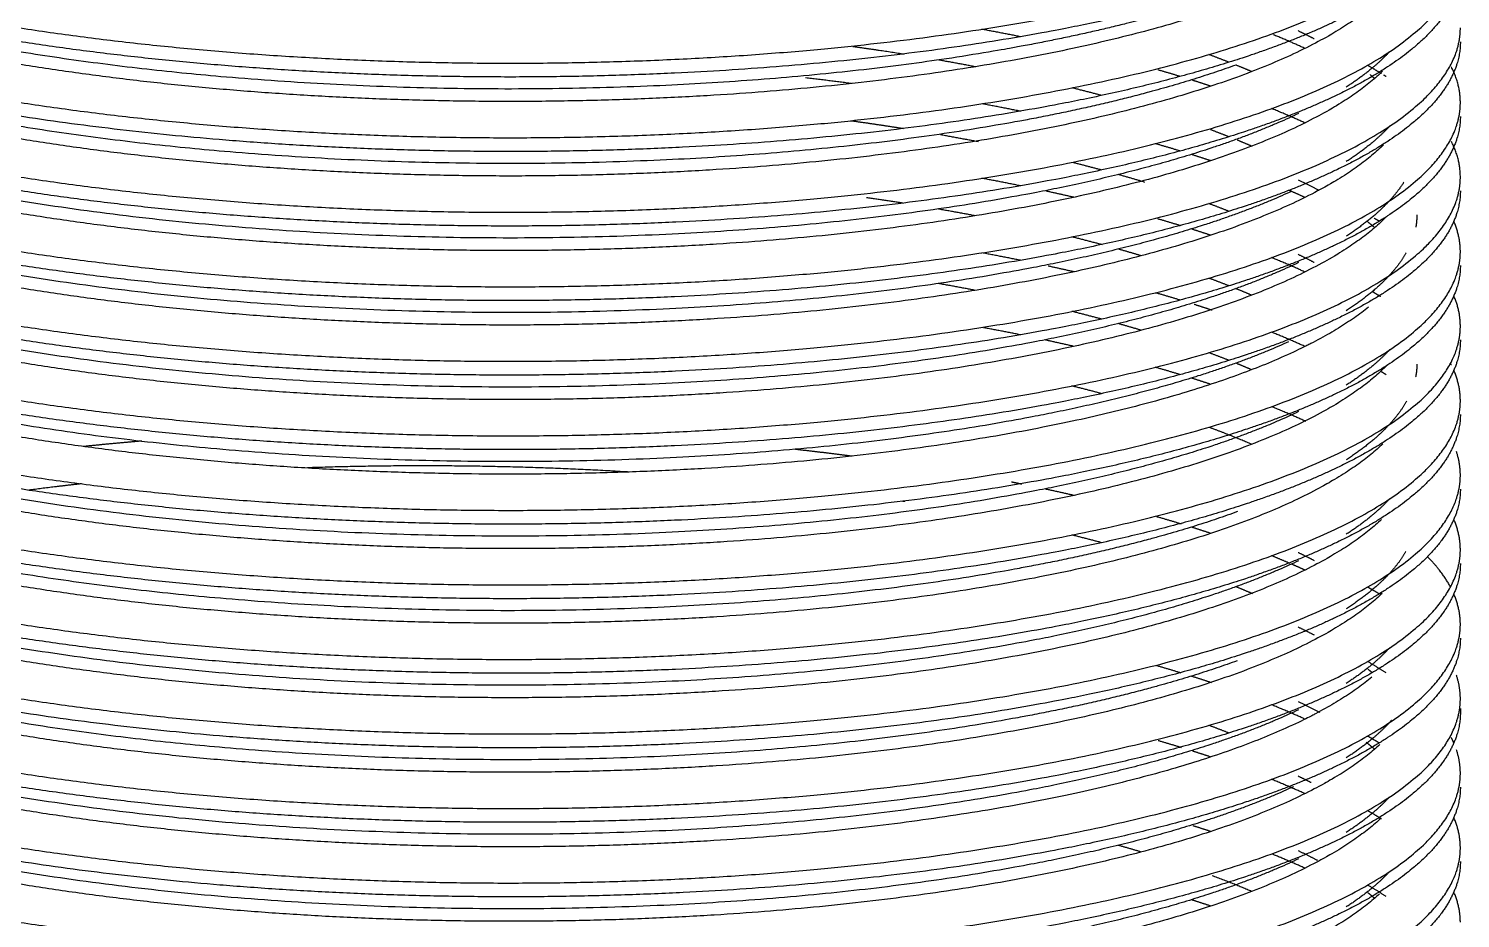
# Model space of a CAD drawing. Header units: millimetres. Extents: x 4812 to 5406, y -603 to -183.
# Drawn here: x 5313.45 to 5336.5, y -514.54 to -500.21 of the extents above; entities that cross this region are included whole.
import ezdxf

# ---------------------------------------------------------------- set-up
doc = ezdxf.new("R2010")
doc.units = ezdxf.units.MM
doc.header["$LTSCALE"] = 0.1
doc.layers.get('0').update_dxf_attribs({"lineweight": 13})

msp = doc.modelspace()

# ---------------------------------------------------------------- linework, layer by layer
at = {"lineweight": -3}
for points, weights, knots in [([(5306.853, -498.44), (5310.316, -500.091), (5316.76, -500.598), (5323.205, -501.104), (5328.855, -500.213), (5334.506, -499.322), (5336.053, -497.599), (5336.495, -497.107), (5336.495, -496.602)], [1, 0.923879532511, 1, 0.923879532511, 1, 0.923879532511, 1, 0.976999908643, 0.967898949015], [-53.02302, -53.02302, -53.02302, -39.767265, -39.767265, -26.51151, -26.51151, -13.255755, -13.255755, -9.250478, -9.250478, -9.250478]), ([(5306.853, -499.64), (5310.316, -501.292), (5316.76, -501.798), (5323.205, -502.305), (5328.855, -501.414), (5334.506, -500.523), (5336.053, -498.8), (5336.495, -498.307), (5336.495, -497.802)], [1, 0.923879532511, 1, 0.923879532511, 1, 0.923879532511, 1, 0.976999908643, 0.967898949015], [-53.02302, -53.02302, -53.02302, -39.767265, -39.767265, -26.51151, -26.51151, -13.255755, -13.255755, -9.250478, -9.250478, -9.250478]), ([(5335.195, -498.545), (5333.55, -500.064), (5328.49, -500.859), (5323.086, -501.708), (5316.924, -501.22), (5310.761, -500.732), (5307.45, -499.15)], [0.991547441472, 0.928370806793, 1, 0.923879532511, 1, 0.923879532511, 1], [-37.279788, -37.279788, -37.279788, -25.351796, -25.351796, -12.675898, -12.675898, 0, 0, 0]), ([(5334.496, -498.89), (5332.453, -499.869), (5328.855, -500.436), (5323.205, -501.327), (5316.76, -500.821), (5310.316, -500.314), (5306.853, -498.662)], [0.965590945302, 0.950151436096, 1, 0.923879532511, 1, 0.923879532511, 1], [-35.192228, -35.192228, -35.192228, -26.51151, -26.51151, -13.255755, -13.255755, 0, 0, 0]), ([(5306.853, -500.84), (5310.316, -502.492), (5316.76, -502.999), (5323.205, -503.505), (5328.855, -502.614), (5334.506, -501.723), (5336.053, -500), (5336.495, -499.508), (5336.495, -499.002)], [1, 0.923879532511, 1, 0.923879532511, 1, 0.923879532511, 1, 0.976999908643, 0.967898949015], [-53.02302, -53.02302, -53.02302, -39.767265, -39.767265, -26.51151, -26.51151, -13.255755, -13.255755, -9.250478, -9.250478, -9.250478]), ([(5336.495, -499.225), (5336.495, -499.731), (5336.053, -500.223), (5335.547, -500.787), (5334.496, -501.29)], [0.967898949015, 0.976999908643, 1, 0.973728096415, 0.965590945302], [-43.772542, -43.772542, -43.772542, -39.767265, -39.767265, -35.192228, -35.192228, -35.192228]), ([(5335.238, -499.706), (5333.626, -501.253), (5328.49, -502.059), (5323.086, -502.908), (5316.924, -502.421), (5310.761, -501.933), (5307.45, -500.35)], [0.993338757312, 0.927370228524, 1, 0.923879532511, 1, 0.923879532511, 1], [-37.446409, -37.446409, -37.446409, -25.351796, -25.351796, -12.675898, -12.675898, 0, 0, 0]), ([(5332.456, -499.746), (5330.781, -500.298), (5328.49, -500.658), (5323.086, -501.507), (5316.924, -501.019), (5312.09, -500.636), (5308.862, -499.52)], [0.962426518271, 0.966243938125, 1, 0.923879532511, 1, 0.939301336677, 0.975405224645], [-30.972996, -30.972996, -30.972996, -25.351796, -25.351796, -12.675898, -12.675898, -2.568103, -2.568103, -2.568103]), ([(5334.496, -500.09), (5332.453, -501.069), (5328.855, -501.636), (5323.205, -502.528), (5316.76, -502.021), (5310.957, -501.565), (5307.484, -500.141)], [0.965590945302, 0.950151436096, 1, 0.923879532511, 1, 0.930932082003, 0.987201736247], [-35.192228, -35.192228, -35.192228, -26.51151, -26.51151, -13.255755, -13.255755, -1.228144, -1.228144, -1.228144]), ([(5306.853, -502.041), (5310.316, -503.692), (5316.76, -504.199), (5323.205, -504.706), (5328.855, -503.814), (5334.506, -502.923), (5336.053, -501.2), (5336.495, -500.708), (5336.495, -500.203)], [1, 0.923879532511, 1, 0.923879532511, 1, 0.923879532511, 1, 0.976999908643, 0.967898949015], [-53.02302, -53.02302, -53.02302, -39.767265, -39.767265, -26.51151, -26.51151, -13.255755, -13.255755, -9.250478, -9.250478, -9.250478]), ([(5336.495, -500.426), (5336.495, -500.931), (5336.053, -501.423), (5335.547, -501.987), (5334.496, -502.491)], [0.967898949015, 0.976999908643, 1, 0.973728096415, 0.965590945302], [-43.772542, -43.772542, -43.772542, -39.767265, -39.767265, -35.192228, -35.192228, -35.192228]), ([(5332.881, -500.8), (5331.09, -501.45), (5328.49, -501.858), (5323.086, -502.707), (5316.924, -502.219), (5312.087, -501.836), (5308.858, -500.719)], [0.961939940305, 0.961858376025, 1, 0.923879532511, 1, 0.939259907605, 0.975454554207], [-31.703299, -31.703299, -31.703299, -25.351796, -25.351796, -12.675898, -12.675898, -2.561204, -2.561204, -2.561204]), ([(5335.244, -500.899), (5333.639, -502.451), (5328.49, -503.26), (5323.086, -504.109), (5316.924, -503.621), (5310.761, -503.133), (5307.45, -501.551)], [0.993646299408, 0.927201342817, 1, 0.923879532511, 1, 0.923879532511, 1], [-37.474532, -37.474532, -37.474532, -25.351796, -25.351796, -12.675898, -12.675898, 0, 0, 0]), ([(5334.496, -501.29), (5332.453, -502.269), (5328.855, -502.837), (5323.205, -503.728), (5316.76, -503.221), (5310.421, -502.723), (5306.951, -501.109)], [0.965590945302, 0.950151436096, 1, 0.923879532511, 1, 0.925027619815, 0.997738457457], [-35.192228, -35.192228, -35.192228, -26.51151, -26.51151, -13.255755, -13.255755, -0.19993, -0.19993, -0.19993]), ([(5306.853, -503.241), (5310.316, -504.893), (5316.76, -505.399), (5323.205, -505.906), (5328.855, -505.015), (5334.506, -504.124), (5336.053, -502.401), (5336.495, -501.909), (5336.495, -501.403)], [1, 0.923879532511, 1, 0.923879532511, 1, 0.923879532511, 1, 0.976999908643, 0.967898949015], [-53.02302, -53.02302, -53.02302, -39.767265, -39.767265, -26.51151, -26.51151, -13.255755, -13.255755, -9.250478, -9.250478, -9.250478]), ([(5333.891, -501.58), (5331.937, -502.517), (5328.49, -503.058), (5323.086, -503.907), (5316.924, -503.419), (5310.761, -502.932), (5307.45, -501.349)], [0.96565146601, 0.95005413795, 1, 0.923879532511, 1, 0.923879532511, 1], [-33.66899, -33.66899, -33.66899, -25.351796, -25.351796, -12.675898, -12.675898, 0, 0, 0]), ([(5336.495, -501.626), (5336.495, -502.131), (5336.053, -502.624), (5335.547, -503.188), (5334.496, -503.691)], [0.967898949015, 0.976999908643, 1, 0.973728096415, 0.965590945302], [-43.772542, -43.772542, -43.772542, -39.767265, -39.767265, -35.192228, -35.192228, -35.192228]), ([(5335.258, -502.087), (5333.664, -503.647), (5328.49, -504.46), (5323.086, -505.309), (5316.924, -504.821), (5310.761, -504.334), (5307.45, -502.751)], [0.994246544048, 0.926874063435, 1, 0.923879532511, 1, 0.923879532511, 1], [-37.529032, -37.529032, -37.529032, -25.351796, -25.351796, -12.675898, -12.675898, 0, 0, 0]), ([(5334.496, -502.491), (5332.453, -503.47), (5328.855, -504.037), (5323.205, -504.928), (5316.76, -504.422), (5310.316, -503.915), (5306.853, -502.263)], [0.965590945302, 0.950151436096, 1, 0.923879532511, 1, 0.923879532511, 1], [-35.192228, -35.192228, -35.192228, -26.51151, -26.51151, -13.255755, -13.255755, 0, 0, 0]), ([(5306.853, -504.441), (5310.316, -506.093), (5316.76, -506.6), (5323.205, -507.106), (5328.855, -506.215), (5334.506, -505.324), (5336.053, -503.601), (5336.495, -503.109), (5336.495, -502.604)], [1, 0.923879532511, 1, 0.923879532511, 1, 0.923879532511, 1, 0.976999908643, 0.967898949015], [-53.02302, -53.02302, -53.02302, -39.767265, -39.767265, -26.51151, -26.51151, -13.255755, -13.255755, -9.250478, -9.250478, -9.250478]), ([(5333.78, -502.833), (5331.834, -503.733), (5328.49, -504.259), (5323.086, -505.108), (5316.924, -504.62), (5310.761, -504.132), (5307.45, -502.55)], [0.964815841773, 0.951477256688, 1, 0.923879532511, 1, 0.923879532511, 1], [-33.432006, -33.432006, -33.432006, -25.351796, -25.351796, -12.675898, -12.675898, 0, 0, 0]), ([(5335.586, -502.686), (5335.498, -502.827), (5335.372, -502.966), (5335.1, -503.269), (5334.659, -503.555)], [0.987420273773, 0.99308128311, 1, 0.985062710813, 0.975987776801], [-39.179828, -39.179828, -39.179828, -38.027694, -38.027694, -35.540274, -35.540274, -35.540274]), ([(5336.495, -502.826), (5336.495, -503.332), (5336.053, -503.824), (5335.547, -504.388), (5334.496, -504.892)], [0.967898949015, 0.976999908643, 1, 0.973728096415, 0.965590945302], [-43.772542, -43.772542, -43.772542, -39.767265, -39.767265, -35.192228, -35.192228, -35.192228]), ([(5335.297, -503.248), (5333.739, -504.836), (5328.49, -505.661), (5323.086, -506.509), (5316.924, -506.022), (5310.761, -505.534), (5307.45, -503.951)], [0.996079364981, 0.925893114436, 1, 0.923879532511, 1, 0.923879532511, 1], [-37.692384, -37.692384, -37.692384, -25.351796, -25.351796, -12.675898, -12.675898, 0, 0, 0]), ([(5334.496, -503.691), (5332.453, -504.67), (5328.855, -505.238), (5323.205, -506.129), (5316.76, -505.622), (5310.389, -505.121), (5306.921, -503.496)], [0.965590945302, 0.950151436096, 1, 0.923879532511, 1, 0.92467842679, 0.998418980442], [-35.192228, -35.192228, -35.192228, -26.51151, -26.51151, -13.255755, -13.255755, -0.139121, -0.139121, -0.139121]), ([(5306.895, -505.662), (5310.362, -507.297), (5316.76, -507.8), (5323.205, -508.307), (5328.855, -507.416), (5334.506, -506.524), (5336.053, -504.802), (5336.495, -504.309), (5336.495, -503.804)], [0.999003616801, 0.924381028055, 1, 0.923879532511, 1, 0.923879532511, 1, 0.976999908643, 0.967898949015], [-52.935688, -52.935688, -52.935688, -39.767265, -39.767265, -26.51151, -26.51151, -13.255755, -13.255755, -9.250478, -9.250478, -9.250478]), ([(5333.891, -503.981), (5331.937, -504.918), (5328.49, -505.459), (5323.086, -506.308), (5316.924, -505.82), (5310.761, -505.332), (5307.45, -503.75)], [0.96565146601, 0.95005413795, 1, 0.923879532511, 1, 0.923879532511, 1], [-33.66899, -33.66899, -33.66899, -25.351796, -25.351796, -12.675898, -12.675898, 0, 0, 0]), ([(5335.624, -503.822), (5335.526, -503.996), (5335.372, -504.166), (5335.1, -504.469), (5334.659, -504.756)], [0.98492708974, 0.99151852392, 1, 0.985062710813, 0.975987776801], [-39.440065, -39.440065, -39.440065, -38.027694, -38.027694, -35.540274, -35.540274, -35.540274]), ([(5336.495, -504.027), (5336.495, -504.532), (5336.053, -505.024), (5335.547, -505.588), (5334.496, -506.092)], [0.967898949015, 0.976999908643, 1, 0.973728096415, 0.965590945302], [-43.772542, -43.772542, -43.772542, -39.767265, -39.767265, -35.192228, -35.192228, -35.192228]), ([(5334.496, -504.892), (5332.453, -505.871), (5328.855, -506.438), (5323.205, -507.329), (5316.76, -506.822), (5310.316, -506.316), (5306.853, -504.664)], [0.965590945302, 0.950151436096, 1, 0.923879532511, 1, 0.923879532511, 1], [-35.192228, -35.192228, -35.192228, -26.51151, -26.51151, -13.255755, -13.255755, 0, 0, 0]), ([(5335.018, -504.699), (5333.258, -506.112), (5328.49, -506.861), (5323.086, -507.71), (5316.924, -507.222), (5310.761, -506.734), (5307.45, -505.152)], [0.98514160663, 0.932223315122, 1, 0.923879532511, 1, 0.923879532511, 1], [-36.638253, -36.638253, -36.638253, -25.351796, -25.351796, -12.675898, -12.675898, 0, 0, 0]), ([(5306.853, -506.842), (5310.316, -508.494), (5316.76, -509), (5323.205, -509.507), (5328.855, -508.616), (5334.506, -507.725), (5336.053, -506.002), (5336.495, -505.51), (5336.495, -505.004)], [1, 0.923879532511, 1, 0.923879532511, 1, 0.923879532511, 1, 0.976999908643, 0.967898949015], [-53.02302, -53.02302, -53.02302, -39.767265, -39.767265, -26.51151, -26.51151, -13.255755, -13.255755, -9.250478, -9.250478, -9.250478]), ([(5333.73, -505.257), (5331.789, -506.141), (5328.49, -506.66), (5323.086, -507.508), (5316.924, -507.021), (5311.428, -506.586), (5308.109, -505.24)], [0.964482117434, 0.95210297409, 1, 0.923879532511, 1, 0.931548286321, 0.986207669044], [-33.327809, -33.327809, -33.327809, -25.351796, -25.351796, -12.675898, -12.675898, -1.277033, -1.277033, -1.277033]), ([(5336.495, -505.227), (5336.495, -505.732), (5336.053, -506.225), (5335.547, -506.789), (5334.496, -507.292)], [0.967898949015, 0.976999908643, 1, 0.973728096415, 0.965590945302], [-43.772542, -43.772542, -43.772542, -39.767265, -39.767265, -35.192228, -35.192228, -35.192228]), ([(5335.309, -505.637), (5333.762, -507.233), (5328.49, -508.061), (5323.086, -508.91), (5316.924, -508.422), (5310.761, -507.935), (5307.45, -506.352)], [0.99665355969, 0.925591243696, 1, 0.923879532511, 1, 0.923879532511, 1], [-37.742653, -37.742653, -37.742653, -25.351796, -25.351796, -12.675898, -12.675898, 0, 0, 0]), ([(5334.496, -506.092), (5332.453, -507.071), (5328.855, -507.638), (5323.205, -508.529), (5316.76, -508.023), (5310.316, -507.516), (5306.853, -505.865)], [0.965590945302, 0.950151436096, 1, 0.923879532511, 1, 0.923879532511, 1], [-35.192228, -35.192228, -35.192228, -26.51151, -26.51151, -13.255755, -13.255755, 0, 0, 0]), ([(5333.891, -506.382), (5331.937, -507.318), (5328.49, -507.86), (5323.086, -508.709), (5316.924, -508.221), (5310.761, -507.733), (5307.45, -506.151)], [0.96565146601, 0.95005413795, 1, 0.923879532511, 1, 0.923879532511, 1], [-33.66899, -33.66899, -33.66899, -25.351796, -25.351796, -12.675898, -12.675898, 0, 0, 0]), ([(5306.917, -508.073), (5310.385, -509.7), (5316.76, -510.201), (5323.205, -510.707), (5328.855, -509.816), (5334.506, -508.925), (5336.053, -507.202), (5336.495, -506.71), (5336.495, -506.205)], [0.998506665121, 0.924633671336, 1, 0.923879532511, 1, 0.923879532511, 1, 0.976999908643, 0.967898949015], [-52.891693, -52.891693, -52.891693, -39.767265, -39.767265, -26.51151, -26.51151, -13.255755, -13.255755, -9.250478, -9.250478, -9.250478]), ([(5335.628, -506.215), (5335.529, -506.393), (5335.372, -506.567), (5335.1, -506.87), (5334.659, -507.157)], [0.984638878186, 0.991332512059, 1, 0.985062710813, 0.975987776801], [-39.47104, -39.47104, -39.47104, -38.027694, -38.027694, -35.540274, -35.540274, -35.540274]), ([(5336.495, -506.427), (5336.495, -506.933), (5336.053, -507.425), (5335.547, -507.989), (5334.496, -508.493)], [0.967898949015, 0.976999908643, 1, 0.973728096415, 0.965590945302], [-43.772542, -43.772542, -43.772542, -39.767265, -39.767265, -35.192228, -35.192228, -35.192228]), ([(5334.496, -507.292), (5332.453, -508.271), (5328.855, -508.839), (5323.205, -509.73), (5316.76, -509.223), (5310.316, -508.716), (5306.853, -507.065)], [0.965590945302, 0.950151436096, 1, 0.923879532511, 1, 0.923879532511, 1], [-35.192228, -35.192228, -35.192228, -26.51151, -26.51151, -13.255755, -13.255755, 0, 0, 0]), ([(5335.246, -506.899), (5333.642, -508.452), (5328.49, -509.262), (5323.086, -510.111), (5316.924, -509.623), (5310.761, -509.135), (5307.45, -507.552)], [0.993725983643, 0.927157718248, 1, 0.923879532511, 1, 0.923879532511, 1], [-37.481797, -37.481797, -37.481797, -25.351796, -25.351796, -12.675898, -12.675898, 0, 0, 0]), ([(5306.853, -509.243), (5310.316, -510.894), (5316.76, -511.401), (5323.205, -511.908), (5328.855, -511.017), (5334.506, -510.126), (5336.053, -508.403), (5336.495, -507.91), (5336.495, -507.405)], [1, 0.923879532511, 1, 0.923879532511, 1, 0.923879532511, 1, 0.976999908643, 0.967898949015], [-53.02302, -53.02302, -53.02302, -39.767265, -39.767265, -26.51151, -26.51151, -13.255755, -13.255755, -9.250478, -9.250478, -9.250478]), ([(5336.495, -507.628), (5336.495, -508.133), (5336.053, -508.625), (5335.547, -509.19), (5334.496, -509.693)], [0.967898949015, 0.976999908643, 1, 0.973728096415, 0.965590945302], [-43.772542, -43.772542, -43.772542, -39.767265, -39.767265, -35.192228, -35.192228, -35.192228]), ([(5332.906, -507.993), (5331.109, -508.649), (5328.49, -509.06), (5323.086, -509.909), (5316.924, -509.421), (5311.82, -509.017), (5308.543, -507.809)], [0.961942961747, 0.961591024, 1, 0.923879532511, 1, 0.936119171397, 0.979456818919], [-31.747819, -31.747819, -31.747819, -25.351796, -25.351796, -12.675898, -12.675898, -2.038196, -2.038196, -2.038196]), ([(5335.225, -508.12), (5333.603, -509.659), (5328.49, -510.462), (5323.086, -511.311), (5316.924, -510.823), (5310.761, -510.335), (5307.45, -508.753)], [0.992805213037, 0.927665196687, 1, 0.923879532511, 1, 0.923879532511, 1], [-37.39729, -37.39729, -37.39729, -25.351796, -25.351796, -12.675898, -12.675898, 0, 0, 0]), ([(5334.496, -508.493), (5332.453, -509.472), (5328.855, -510.039), (5323.205, -510.93), (5316.76, -510.423), (5310.387, -509.922), (5306.919, -508.296)], [0.965590945302, 0.950151436096, 1, 0.923879532511, 1, 0.924653685106, 0.998467441225], [-35.192228, -35.192228, -35.192228, -26.51151, -26.51151, -13.255755, -13.255755, -0.134812, -0.134812, -0.134812]), ([(5306.853, -510.443), (5310.316, -512.095), (5316.76, -512.602), (5323.205, -513.108), (5328.855, -512.217), (5334.506, -511.326), (5336.053, -509.603), (5336.495, -509.111), (5336.495, -508.605)], [1, 0.923879532511, 1, 0.923879532511, 1, 0.923879532511, 1, 0.976999908643, 0.967898949015], [-53.02302, -53.02302, -53.02302, -39.767265, -39.767265, -26.51151, -26.51151, -13.255755, -13.255755, -9.250478, -9.250478, -9.250478]), ([(5333.891, -508.783), (5331.937, -509.719), (5328.49, -510.261), (5323.086, -511.109), (5316.924, -510.622), (5310.761, -510.134), (5307.45, -508.551)], [0.96565146601, 0.95005413795, 1, 0.923879532511, 1, 0.923879532511, 1], [-33.66899, -33.66899, -33.66899, -25.351796, -25.351796, -12.675898, -12.675898, 0, 0, 0]), ([(5335.618, -508.634), (5335.521, -508.802), (5335.372, -508.968), (5335.1, -509.271), (5334.659, -509.557)], [0.985326760252, 0.991774552296, 1, 0.985062710813, 0.975987776801], [-39.39743, -39.39743, -39.39743, -38.027694, -38.027694, -35.540274, -35.540274, -35.540274]), ([(5336.495, -508.828), (5336.495, -509.333), (5336.053, -509.826), (5335.547, -510.39), (5334.496, -510.893)], [0.967898949015, 0.976999908643, 1, 0.973728096415, 0.965590945302], [-43.772542, -43.772542, -43.772542, -39.767265, -39.767265, -35.192228, -35.192228, -35.192228]), ([(5335.235, -509.311), (5333.622, -510.856), (5328.49, -511.662), (5323.086, -512.511), (5316.924, -512.024), (5310.761, -511.536), (5307.45, -509.953)], [0.993233710575, 0.927428103943, 1, 0.923879532511, 1, 0.923879532512, 1], [-37.436771, -37.436771, -37.436771, -25.351796, -25.351796, -12.675898, -12.675898, 0, 0, 0]), ([(5306.853, -511.644), (5310.316, -513.295), (5316.76, -513.802), (5323.205, -514.309), (5328.855, -513.417), (5334.506, -512.526), (5336.053, -510.803), (5336.495, -510.311), (5336.495, -509.806)], [1, 0.923879532511, 1, 0.923879532511, 1, 0.923879532511, 1, 0.976999908643, 0.967898949015], [-53.02302, -53.02302, -53.02302, -39.767265, -39.767265, -26.51151, -26.51151, -13.255755, -13.255755, -9.250478, -9.250478, -9.250478]), ([(5334.496, -509.693), (5332.453, -510.672), (5328.855, -511.239), (5323.205, -512.131), (5316.76, -511.624), (5310.973, -511.169), (5307.501, -509.751)], [0.965590945302, 0.950151436096, 1, 0.923879532511, 1, 0.93111081105, 0.98691135433], [-35.192228, -35.192228, -35.192228, -26.51151, -26.51151, -13.255755, -13.255755, -1.259268, -1.259268, -1.259268]), ([(5336.495, -510.028), (5336.495, -510.534), (5336.053, -511.026), (5335.547, -511.59), (5334.496, -512.094)], [0.967898949015, 0.976999908643, 1, 0.973728096415, 0.965590945302], [-43.772542, -43.772542, -43.772542, -39.767265, -39.767265, -35.192228, -35.192228, -35.192228]), ([(5332.901, -510.395), (5331.106, -511.05), (5328.49, -511.461), (5323.086, -512.31), (5316.924, -511.822), (5312.098, -511.44), (5308.872, -510.327)], [0.961942092814, 0.961642193827, 1, 0.923879532511, 1, 0.939395766308, 0.975293124437], [-31.739298, -31.739298, -31.739298, -25.351796, -25.351796, -12.675898, -12.675898, -2.583828, -2.583828, -2.583828]), ([(5334.496, -510.893), (5332.453, -511.872), (5328.855, -512.44), (5323.205, -513.331), (5316.76, -512.824), (5310.316, -512.318), (5306.853, -510.666)], [0.965590945302, 0.950151436096, 1, 0.923879532511, 1, 0.923879532511, 1], [-35.192228, -35.192228, -35.192228, -26.51151, -26.51151, -13.255755, -13.255755, 0, 0, 0]), ([(5335.069, -510.659), (5333.338, -512.101), (5328.49, -512.863), (5323.086, -513.712), (5316.924, -513.224), (5310.761, -512.736), (5307.45, -511.154)], [0.986833770576, 0.931158739254, 1, 0.923879532511, 1, 0.923879532511, 1], [-36.81553, -36.81553, -36.81553, -25.351796, -25.351796, -12.675898, -12.675898, 0, 0, 0]), ([(5306.853, -512.844), (5310.316, -514.496), (5316.76, -515.002), (5323.205, -515.509), (5328.855, -514.618), (5334.506, -513.727), (5336.053, -512.004), (5336.495, -511.511), (5336.495, -511.006)], [1, 0.923879532511, 1, 0.923879532511, 1, 0.923879532511, 1, 0.976999908643, 0.967898949015], [-53.02302, -53.02302, -53.02302, -39.767265, -39.767265, -26.51151, -26.51151, -13.255755, -13.255755, -9.250478, -9.250478, -9.250478]), ([(5333.891, -511.183), (5331.937, -512.12), (5328.49, -512.661), (5323.086, -513.51), (5316.924, -513.022), (5310.761, -512.535), (5307.45, -510.952)], [0.96565146601, 0.95005413795, 1, 0.923879532511, 1, 0.923879532511, 1], [-33.66899, -33.66899, -33.66899, -25.351796, -25.351796, -12.675898, -12.675898, 0, 0, 0]), ([(5336.495, -511.229), (5336.495, -511.734), (5336.053, -512.226), (5335.547, -512.791), (5334.496, -513.294)], [0.967898949015, 0.976999908643, 1, 0.973728096415, 0.965590945302], [-43.772542, -43.772542, -43.772542, -39.767265, -39.767265, -35.192228, -35.192228, -35.192228]), ([(5335.384, -511.356), (5335.378, -511.362), (5335.372, -511.369), (5335.1, -511.671), (5334.659, -511.958)], [0.999349167278, 0.999673180455, 1, 0.985062710813, 0.975987776801], [-38.082118, -38.082118, -38.082118, -38.027694, -38.027694, -35.540274, -35.540274, -35.540274]), ([(5335.199, -511.745), (5333.557, -513.267), (5328.49, -514.063), (5323.086, -514.912), (5316.924, -514.424), (5310.761, -513.936), (5307.45, -512.354)], [0.991711266515, 0.928278063108, 1, 0.923879532511, 1, 0.923879532511, 1], [-37.295232, -37.295232, -37.295232, -25.351796, -25.351796, -12.675898, -12.675898, 0, 0, 0]), ([(5333.807, -512.423), (5331.859, -513.332), (5328.49, -513.862), (5323.086, -514.711), (5316.924, -514.223), (5310.761, -513.735), (5307.45, -512.152)], [0.965008287443, 0.951132887259, 1, 0.923879532511, 1, 0.923879532511, 1], [-33.489352, -33.489352, -33.489352, -25.351796, -25.351796, -12.675898, -12.675898, 0, 0, 0]), ([(5334.496, -512.094), (5332.453, -513.073), (5328.855, -513.64), (5323.205, -514.531), (5316.76, -514.025), (5310.993, -513.571), (5307.522, -512.16)], [0.965590945302, 0.950151436096, 1, 0.923879532511, 1, 0.931328257334, 0.986560331771], [-35.192228, -35.192228, -35.192228, -26.51151, -26.51151, -13.255755, -13.255755, -1.297134, -1.297134, -1.297134]), ([(5306.914, -514.073), (5310.382, -515.701), (5316.76, -516.203), (5323.205, -516.709), (5328.855, -515.818), (5334.506, -514.927), (5336.053, -513.204), (5336.495, -512.712), (5336.495, -512.206)], [0.998577536081, 0.924597537032, 1, 0.923879532511, 1, 0.923879532511, 1, 0.976999908643, 0.967898949015], [-52.897985, -52.897985, -52.897985, -39.767265, -39.767265, -26.51151, -26.51151, -13.255755, -13.255755, -9.250478, -9.250478, -9.250478]), ([(5336.495, -512.429), (5336.495, -512.935), (5336.053, -513.427), (5335.547, -513.991), (5334.496, -514.495)], [0.967898949015, 0.976999908643, 1, 0.973728096415, 0.965590945302], [-43.772542, -43.772542, -43.772542, -39.767265, -39.767265, -35.192228, -35.192228, -35.192228]), ([(5335.219, -512.927), (5333.593, -514.462), (5328.49, -515.264), (5323.086, -516.112), (5316.924, -515.625), (5310.761, -515.137), (5307.45, -513.554)], [0.992555251561, 0.927804263814, 1, 0.923879532511, 1, 0.923879532511, 1], [-37.374132, -37.374132, -37.374132, -25.351796, -25.351796, -12.675898, -12.675898, 0, 0, 0]), ([(5334.496, -513.294), (5332.453, -514.273), (5328.855, -514.841), (5323.205, -515.732), (5316.76, -515.225), (5310.384, -514.724), (5306.916, -513.097)], [0.965590945302, 0.950151436096, 1, 0.923879532511, 1, 0.924627124775, 0.998519499938], [-35.192228, -35.192228, -35.192228, -26.51151, -26.51151, -13.255755, -13.255755, -0.130187, -0.130187, -0.130187]), ([(5306.853, -515.245), (5310.316, -516.896), (5316.76, -517.403), (5323.205, -517.91), (5328.855, -517.019), (5334.506, -516.127), (5336.053, -514.404), (5336.495, -513.912), (5336.495, -513.407)], [1, 0.923879532511, 1, 0.923879532511, 1, 0.923879532511, 1, 0.976999908643, 0.967898949015], [-53.02302, -53.02302, -53.02302, -39.767265, -39.767265, -26.51151, -26.51151, -13.255755, -13.255755, -9.250478, -9.250478, -9.250478]), ([(5333.891, -513.584), (5331.937, -514.52), (5328.49, -515.062), (5323.086, -515.911), (5316.924, -515.423), (5310.761, -514.935), (5307.45, -513.353)], [0.96565146601, 0.95005413795, 1, 0.923879532511, 1, 0.923879532511, 1], [-33.66899, -33.66899, -33.66899, -25.351796, -25.351796, -12.675898, -12.675898, 0, 0, 0]), ([(5336.495, -513.63), (5336.495, -514.135), (5336.053, -514.627), (5335.547, -515.191), (5334.496, -515.695)], [0.967898949015, 0.976999908643, 1, 0.973728096415, 0.965590945302], [-43.772542, -43.772542, -43.772542, -39.767265, -39.767265, -35.192228, -35.192228, -35.192228]), ([(5335.195, -514.15), (5333.549, -515.669), (5328.49, -516.464), (5323.086, -517.313), (5316.924, -516.825), (5310.761, -516.337), (5307.45, -514.755)], [0.991531587595, 0.9283797955, 1, 0.923879532511, 1, 0.923879532511, 1], [-37.278292, -37.278292, -37.278292, -25.351796, -25.351796, -12.675898, -12.675898, 0, 0, 0]), ([(5334.496, -514.495), (5332.453, -515.473), (5328.855, -516.041), (5323.205, -516.932), (5316.76, -516.425), (5310.316, -515.919), (5306.853, -514.267)], [0.965590945302, 0.950151436096, 1, 0.923879532511, 1, 0.923879532511, 1], [-35.192228, -35.192228, -35.192228, -26.51151, -26.51151, -13.255755, -13.255755, 0, 0, 0])]:
    msp.add_rational_spline(points, weights, degree=2, knots=knots, dxfattribs=at)
for points, weights in [([(5329.413, -500.344), (5329.106, -500.282), (5328.789, -500.224)], [0.96227063949, 0.962683560078, 0.96361179407]), ([(5333.993, -500.532), (5333.751, -500.421), (5333.487, -500.313)], [0.996690955151, 0.99137798341, 0.986877290892]), ([(5333.882, -500.246), (5334.015, -500.31), (5334.139, -500.374)], [0.991725023017, 0.98861118987, 0.985822885456]), ([(5327.543, -500.627), (5327.135, -500.563), (5326.715, -500.505)], [0.96734278948, 0.969524845757, 0.972588143776]), ([(5332.77, -500.755), (5332.612, -500.693), (5332.446, -500.631)], [0.98433124961, 0.981730659675, 0.979432107256]), ([(5335.351, -500.589), (5335.083, -500.879), (5334.659, -501.155)], [0.998833721826, 0.984705676668, 0.975987776801]), ([(5328.697, -500.83), (5328.402, -500.773), (5328.099, -500.72)], [0.962881457107, 0.963569826201, 0.964761388046]), ([(5333.139, -500.907), (5333.012, -500.853), (5332.881, -500.8)], [0.99102442585, 0.988507108834, 0.986207669045]), ([(5335.224, -500.938), (5335.117, -500.871), (5335.001, -500.804)], [0.976430889642, 0.978490863258, 0.980843670715]), ([(5336.495, -501.403), (5336.495, -501.114), (5336.35, -500.829)], [0.967898949015, 0.962775033668, 0.962056841311]), ([(5326.694, -501.098), (5326.327, -501.05), (5325.953, -501.007)], [0.974829370012, 0.977642314722, 0.981069138499]), ([(5331.985, -500.984), (5331.81, -500.931), (5331.629, -500.879)], [0.969153510385, 0.967836826021, 0.966760468689]), ([(5332.477, -501.141), (5332.333, -501.093), (5332.185, -501.046)], [0.973459370734, 0.972016605447, 0.97075453835]), ([(5335.042, -500.954), (5335.08, -500.985), (5335.116, -501.016)], [0.967968013007, 0.967353665202, 0.966801926517]), ([(5335.299, -500.986), (5335.281, -500.974), (5335.263, -500.963)], [0.974999590623, 0.975336609964, 0.975682326362]), ([(5330.721, -501.29), (5330.486, -501.228), (5330.243, -501.167)], [0.964528263196, 0.96349744713, 0.96287713252]), ([(5329.42, -501.546), (5329.113, -501.483), (5328.797, -501.425)], [0.962261545981, 0.962668461606, 0.963589953859]), ([(5334.004, -501.738), (5333.743, -501.617), (5333.456, -501.501)], [0.996946112029, 0.991172219474, 0.98635066383]), ([(5327.534, -501.826), (5327.114, -501.76), (5326.682, -501.7)], [0.967389327929, 0.969644495926, 0.972832910119]), ([(5335.362, -501.777), (5335.092, -502.074), (5334.659, -502.355)], [0.999447179093, 0.984894167382, 0.975987776801]), ([(5328.735, -502.037), (5328.435, -501.979), (5328.126, -501.925)], [0.962794068414, 0.963462309066, 0.96465325186]), ([(5332.775, -501.958), (5332.627, -501.899), (5332.473, -501.842)], [0.984408241121, 0.981979624667, 0.979813517258]), ([(5333.144, -502.11), (5333.025, -502.059), (5332.901, -502.008)], [0.991136603099, 0.988749065648, 0.986556766302]), ([(5331.992, -502.187), (5331.796, -502.127), (5331.593, -502.069)], [0.969205430769, 0.967725571089, 0.966547127015]), ([(5332.481, -502.343), (5332.325, -502.291), (5332.164, -502.24)], [0.973501605992, 0.971933304756, 0.970577735128]), ([(5336.495, -502.604), (5336.495, -502.315), (5336.35, -502.029)], [0.967898949015, 0.962775033668, 0.962056841311]), ([(5330.721, -502.491), (5330.5, -502.432), (5330.272, -502.375)], [0.964528263196, 0.963558745728, 0.962952359506]), ([(5329.413, -502.745), (5329.106, -502.682), (5328.789, -502.624)], [0.96227063949, 0.962683560078, 0.96361179407]), ([(5331.418, -502.689), (5331.207, -502.625), (5330.988, -502.564)], [0.968657671007, 0.967068065953, 0.965854596662]), ([(5333.882, -502.647), (5334.061, -502.733), (5334.224, -502.82)], [0.991725023017, 0.987533481722, 0.983931796629]), ([(5327.518, -503.024), (5327.23, -502.979), (5326.936, -502.936)], [0.967476973547, 0.969033218013, 0.97102684846]), ([(5330.273, -502.93), (5330.055, -502.88), (5329.832, -502.832)], [0.962143769555, 0.961903195523, 0.961946322123]), ([(5333.993, -502.933), (5333.868, -502.875), (5333.736, -502.818)], [0.996690955151, 0.993934330083, 0.991396373268]), ([(5328.686, -503.228), (5328.393, -503.172), (5328.092, -503.12)], [0.962905642818, 0.963597782531, 0.964785904235]), ([(5332.77, -503.156), (5332.612, -503.093), (5332.446, -503.032)], [0.98433124961, 0.981730659675, 0.979432107256]), ([(5331.997, -503.389), (5331.813, -503.333), (5331.623, -503.278)], [0.969244662869, 0.967849537035, 0.966720859338]), ([(5334.999, -503.321), (5335.06, -503.369), (5335.116, -503.417)], [0.968666484973, 0.967658715848, 0.966801926517]), ([(5335.188, -503.316), (5335.149, -503.292), (5335.108, -503.268)], [0.977112552194, 0.977880780567, 0.978687905872]), ([(5335.795, -503.214), (5335.795, -503.313), (5335.777, -503.412)], [0.967898949015, 0.969755324969, 0.972189990232]), ([(5336.495, -503.804), (5336.495, -503.559), (5336.39, -503.315)], [0.967898949015, 0.963544013541, 0.962371639124]), ([(5330.734, -503.695), (5330.492, -503.63), (5330.242, -503.568)], [0.964587571128, 0.963513185502, 0.962874747587]), ([(5332.477, -503.542), (5332.329, -503.493), (5332.178, -503.445)], [0.973459370734, 0.97198372487, 0.970697107259]), ([(5329.414, -503.945), (5329.107, -503.883), (5328.791, -503.825)], [0.962269967219, 0.96268201243, 0.96360823317]), ([(5331.358, -503.872), (5331.181, -503.819), (5330.998, -503.767)], [0.96821736814, 0.966932832182, 0.965911140644]), ([(5333.882, -503.847), (5334.015, -503.911), (5334.139, -503.976)], [0.991725023017, 0.98861118987, 0.985822885456]), ([(5330.285, -504.133), (5330.075, -504.085), (5329.86, -504.038)], [0.962157657509, 0.961917826796, 0.961941975339]), ([(5333.997, -504.135), (5333.739, -504.016), (5333.456, -503.902)], [0.996781952743, 0.991103597376, 0.98635066383]), ([(5328.686, -504.429), (5328.392, -504.372), (5328.089, -504.319)], [0.962905642818, 0.963601880703, 0.964799991405]), ([(5332.77, -504.356), (5332.612, -504.294), (5332.446, -504.233)], [0.98433124961, 0.981730659675, 0.979432107256]), ([(5331.985, -504.586), (5331.789, -504.526), (5331.586, -504.468)], [0.969154752416, 0.967681287866, 0.966508738346]), ([(5333.137, -504.508), (5333.012, -504.454), (5332.881, -504.401)], [0.990991122882, 0.988491894202, 0.986207669045]), ([(5335.212, -504.532), (5335.146, -504.49), (5335.077, -504.45)], [0.976654273827, 0.977927769018, 0.979311481285]), ([(5336.495, -505.004), (5336.495, -504.759), (5336.39, -504.516)], [0.967898949015, 0.963544013541, 0.962371639124]), ([(5330.721, -504.892), (5330.485, -504.829), (5330.242, -504.768)], [0.964528263196, 0.963495464271, 0.962874747587]), ([(5332.499, -504.75), (5332.356, -504.702), (5332.208, -504.655)], [0.973687400507, 0.972231071118, 0.970955279806]), ([(5331.358, -505.072), (5331.176, -505.018), (5330.988, -504.965)], [0.96821736814, 0.966897159395, 0.965854596662]), ([(5329.419, -505.146), (5329.123, -505.087), (5328.819, -505.031)], [0.962263469424, 0.962656665964, 0.963527471419]), ([(5330.273, -505.331), (5330.041, -505.278), (5329.804, -505.227)], [0.962143769555, 0.961887931955, 0.961952936605]), ([(5333.993, -505.333), (5333.744, -505.219), (5333.473, -505.109)], [0.996690955151, 0.991233845451, 0.986633686181]), ([(5332.773, -505.558), (5332.613, -505.495), (5332.446, -505.433)], [0.984381400741, 0.98175281052, 0.979432107255]), ([(5335.362, -505.379), (5335.091, -505.675), (5334.659, -505.956)], [0.999401317705, 0.984880129588, 0.975987776801]), ([(5331.985, -505.786), (5331.788, -505.726), (5331.584, -505.668)], [0.969153510385, 0.967672064201, 0.966494854314]), ([(5333.135, -505.707), (5333.019, -505.658), (5332.899, -505.609)], [0.990956243569, 0.988650378596, 0.986527754794]), ([(5335.795, -505.615), (5335.795, -505.719), (5335.775, -505.822)], [0.967898949015, 0.969836400909, 0.972403757943]), ([(5336.35, -505.63), (5336.343, -505.617), (5336.336, -505.605)], [0.962056841311, 0.962025071493, 0.962001922823]), ([(5332.477, -505.943), (5332.323, -505.891), (5332.164, -505.841)], [0.973459370734, 0.971915034919, 0.970577735128]), ([(5335.299, -505.787), (5335.254, -505.758), (5335.207, -505.729)], [0.974999590623, 0.975849680627, 0.976755104684]), ([(5336.495, -506.205), (5336.495, -505.959), (5336.39, -505.716)], [0.967898949015, 0.963544013541, 0.962371639124]), ([(5330.727, -506.094), (5330.489, -506.03), (5330.242, -505.969)], [0.964558431481, 0.963504503645, 0.962874747587]), ([(5334.007, -506.54), (5333.744, -506.419), (5333.456, -506.302)], [0.997005048006, 0.991196816709, 0.98635066383]), ([(5315.27, -506.856), (5314.794, -506.896), (5314.329, -506.944)], [0.969389407042, 0.972083053818, 0.97575067144]), ([(5333.135, -506.908), (5332.814, -506.77), (5332.459, -506.638)], [0.99095624357, 0.98458815332, 0.979617633596]), ([(5326.705, -507.101), (5326.253, -507.042), (5325.79, -506.991)], [0.9747432528, 0.978203289265, 0.982598372]), ([(5336.495, -507.405), (5336.495, -507.215), (5336.432, -507.026)], [0.967898949015, 0.964518832004, 0.963055956244]), ([(5323.126, -507.356), (5320.53, -507.198), (5317.933, -507.287)], [0.988597616735, 0.961043296035, 0.96196991343]), ([(5314.299, -507.544), (5313.867, -507.592), (5313.449, -507.647)], [0.978366662431, 0.982325345873, 0.987238024179]), ([(5329.435, -507.551), (5329.353, -507.534), (5329.27, -507.517)], [0.962241302633, 0.962346848003, 0.962489336927]), ([(5330.283, -507.734), (5330.054, -507.681), (5329.819, -507.631)], [0.962155973857, 0.961895049019, 0.961949014919]), ([(5335.358, -507.784), (5335.088, -508.078), (5334.659, -508.357)], [0.999202460248, 0.984819161312, 0.975987776801]), ([(5327.549, -507.831), (5327.533, -507.828), (5327.518, -507.826)], [0.967308433705, 0.967392052431, 0.967476973544]), ([(5332.008, -508.194), (5331.812, -508.134), (5331.609, -508.076)], [0.969330995901, 0.967835327511, 0.966642318359]), ([(5332.477, -508.343), (5332.323, -508.292), (5332.164, -508.242)], [0.973459370734, 0.971918151118, 0.970583132844]), ([(5336.495, -508.605), (5336.495, -508.36), (5336.39, -508.117)], [0.967898949015, 0.963544013541, 0.962371639124]), ([(5330.721, -508.493), (5330.486, -508.43), (5330.242, -508.369)], [0.964529495034, 0.963495834397, 0.962874747587]), ([(5333.754, -508.828), (5333.609, -508.765), (5333.456, -508.703)], [0.991743233755, 0.988912519035, 0.98635066383]), ([(5333.882, -508.649), (5334.015, -508.712), (5334.139, -508.777)], [0.991725023017, 0.98861118987, 0.985822885456]), ([(5333.993, -508.934), (5333.886, -508.885), (5333.775, -508.837)], [0.996690955151, 0.994343387223, 0.99215440596]), ([(5336.336, -509.206), (5336.205, -508.959), (5335.966, -508.718)], [0.962001922823, 0.961549800286, 0.964386385546]), ([(5333.149, -509.315), (5333.018, -509.258), (5332.881, -509.202)], [0.991236732668, 0.98860389821, 0.986207669045]), ([(5335.188, -509.318), (5335.098, -509.262), (5335.001, -509.207)], [0.977112552194, 0.978875671775, 0.980843670715]), ([(5336.495, -509.806), (5336.495, -509.561), (5336.39, -509.317)], [0.967898949015, 0.963544013541, 0.962371639124]), ([(5333.882, -509.849), (5334.015, -509.913), (5334.139, -509.977)], [0.991725023017, 0.98861118987, 0.985822885456]), ([(5335.354, -510.188), (5335.086, -510.48), (5334.659, -510.758)], [0.999005223009, 0.984758528872, 0.975987776801]), ([(5332.001, -510.592), (5331.806, -510.532), (5331.603, -510.474)], [0.969279655958, 0.96779044512, 0.966603384452]), ([(5335.299, -510.589), (5335.158, -510.497), (5335.001, -510.407)], [0.974999590623, 0.977652234938, 0.980843670715]), ([(5335.006, -510.528), (5335.042, -510.557), (5335.077, -510.586)], [0.968557521186, 0.967956779603, 0.967410571689]), ([(5332.491, -510.749), (5332.33, -510.695), (5332.164, -510.643)], [0.973601997298, 0.971976597864, 0.970577735128]), ([(5336.495, -511.006), (5336.495, -510.816), (5336.432, -510.627)], [0.967898949015, 0.964518832004, 0.963055956244]), ([(5333.993, -511.335), (5333.736, -511.217), (5333.456, -511.104)], [0.996690955151, 0.991065488783, 0.98635066383]), ([(5333.882, -511.049), (5334.067, -511.138), (5334.235, -511.229)], [0.991725023017, 0.987386751964, 0.98368035714]), ([(5332.77, -511.559), (5332.612, -511.496), (5332.446, -511.435)], [0.98433124961, 0.981730659675, 0.979432107256]), ([(5332.007, -511.794), (5331.823, -511.738), (5331.632, -511.683)], [0.969319190858, 0.967915350559, 0.966778572761]), ([(5334.977, -511.705), (5335.05, -511.762), (5335.116, -511.82)], [0.96904691911, 0.967818211304, 0.966801926517]), ([(5335.188, -511.719), (5335.098, -511.663), (5335.002, -511.608)], [0.977112552194, 0.978868279861, 0.980827172567]), ([(5336.39, -511.718), (5336.371, -511.675), (5336.35, -511.632)], [0.962371639124, 0.962164625189, 0.962056841311]), ([(5332.479, -511.945), (5332.335, -511.897), (5332.188, -511.851)], [0.973479947099, 0.972040601414, 0.970780777699]), ([(5336.495, -512.206), (5336.495, -512.016), (5336.432, -511.827)], [0.967898949015, 0.964518832004, 0.963055956244]), ([(5333.993, -512.536), (5333.736, -512.418), (5333.456, -512.304)], [0.996690955151, 0.991065488783, 0.98635066383]), ([(5333.882, -512.25), (5333.99, -512.302), (5334.092, -512.354)], [0.991725023017, 0.989185192706, 0.986861937261]), ([(5335.351, -512.592), (5335.083, -512.883), (5334.659, -513.158)], [0.998833721825, 0.984705676668, 0.975987776801]), ([(5335.224, -512.942), (5335.117, -512.874), (5335.001, -512.808)], [0.976421162657, 0.978485307468, 0.980843670715]), ([(5332.477, -513.145), (5332.337, -513.098), (5332.193, -513.053)], [0.973459370734, 0.97205699299, 0.970825338412]), ([(5336.495, -513.407), (5336.495, -513.162), (5336.39, -512.918)], [0.967898949015, 0.963544013541, 0.962371639124]), ([(5331.358, -513.475), (5331.176, -513.42), (5330.988, -513.367)], [0.96821736814, 0.966897159395, 0.965854596662]), ([(5333.993, -513.736), (5333.749, -513.624), (5333.483, -513.516)], [0.996690955151, 0.991338625346, 0.986810653937]), ([(5333.882, -513.45), (5334.045, -513.528), (5334.194, -513.608)], [0.991725023017, 0.987907112071, 0.984578585658]), ([(5333.135, -514.11), (5332.833, -513.98), (5332.5, -513.856)], [0.99095624357, 0.984956207748, 0.980196861121]), ([(5335.351, -513.793), (5335.083, -514.083), (5334.659, -514.359)], [0.998833721826, 0.984705676668, 0.975987776801]), ([(5335.299, -514.19), (5335.158, -514.098), (5335.001, -514.008)], [0.974999590623, 0.977652234938, 0.980843670715]), ([(5335.004, -514.127), (5335.062, -514.174), (5335.116, -514.22)], [0.968594114755, 0.967627868649, 0.966801926517]), ([(5336.495, -514.607), (5336.495, -514.362), (5336.39, -514.119)], [0.967898949015, 0.963544013541, 0.962371639124]), ([(5332.477, -514.345), (5332.323, -514.294), (5332.164, -514.244)], [0.973459370734, 0.971915034919, 0.970577735128])]:
    msp.add_rational_spline(points, weights, degree=2, dxfattribs=at)
msp.add_open_spline([(5336.495, -511.162), (5336.495, -511.196), (5336.495, -511.229)], degree=2, dxfattribs=at)

doc.saveas('drawing.dxf')
